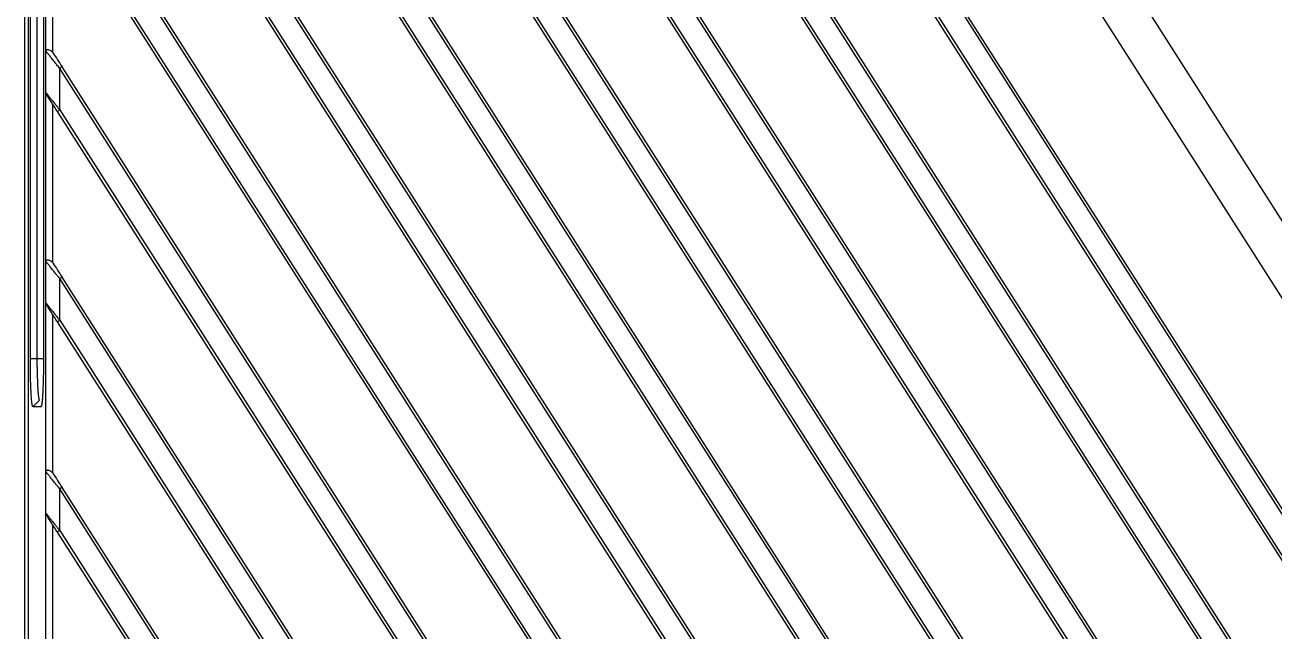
# Model space of a CAD drawing. Header units: millimetres. Extents: x 620 to 19791, y 2539 to 6969.
# Drawn here: x 17327.7 to 17417.2, y 3871.3 to 3914.7 of the extents above; entities that cross this region are included whole.
import ezdxf

# ---------------------------------------------------------------- set-up
doc = ezdxf.new("R2010")
doc.units = ezdxf.units.MM

# ---------------------------------------------------------------- blocks, each defined once
blk = doc.blocks.new('tugj')
at = {"color": 7, "linetype": 'Continuous', "lineweight": 25}
for p, q in [((12606.268, 4868.257), (12606.268, 5107.475)), ((12606.492, 5107.475), (12606.492, 4868.257)), ((12608.251, 5053.415), (12699.594, 4910.036)), ((12723.849, 4856.515), (12608.752, 5037.182)), ((12722.439, 4859.101), (12608.921, 5037.289)), ((12608.583, 5034.096), (12722.139, 4855.849)), ((12608.752, 5034.204), (12723.505, 4854.078)), ((12719.916, 4847.613), (12608.752, 5022.106)), ((12719.135, 4849.211), (12608.921, 5022.214)), ((12608.583, 5019.021), (12717.675, 4847.782)), ((12608.752, 5019.128), (12718.31, 4847.157)), ((12712.917, 4843.525), (12608.752, 5007.031)), ((12712.242, 4844.956), (12608.921, 5007.138)), ((12608.752, 5004.053), (12711.261, 4843.146)), ((12608.583, 5003.946), (12710.205, 4844.431)), ((12703.917, 4842.572), (12608.751, 4991.955)), ((12703.393, 4843.771), (12608.921, 4992.063)), ((12608.583, 4988.87), (12701.022, 4843.77)), ((12608.752, 4988.978), (12702.022, 4842.571)), ((12694.317, 4842.57), (12608.752, 4976.88)), ((12693.789, 4843.77), (12608.921, 4976.988)), ((12608.583, 4973.795), (12691.418, 4843.77)), ((12608.752, 4973.902), (12692.42, 4842.57)), ((12706.973, 4904.036), (12662.487, 4973.866)), ((12684.185, 4843.77), (12608.921, 4961.912)), ((12684.713, 4842.57), (12608.752, 4961.805)), ((12608.583, 4958.719), (12681.814, 4843.77)), ((12608.752, 4958.827), (12682.816, 4842.57)), ((12675.109, 4842.57), (12608.752, 4946.729)), ((12674.581, 4843.77), (12608.921, 4946.837)), ((12606.653, 4910.866), (12606.653, 4944.895)), ((12607.127, 4944.866), (12607.127, 4910.865)), ((12607.593, 4944.897), (12607.593, 4910.866)), ((12607.753, 4932.91), (12607.753, 4945.006)), ((12608.251, 4932.803), (12608.251, 4944.165)), ((12608.583, 4943.644), (12672.21, 4843.77)), ((12608.752, 4943.751), (12673.212, 4842.57)), ((12607.753, 4929.931), (12607.753, 4932.91)), ((12608.752, 4928.676), (12608.752, 4931.654)), ((12665.505, 4842.57), (12608.752, 4931.654)), ((12664.977, 4843.77), (12608.921, 4931.761)), ((12607.753, 4917.834), (12607.753, 4929.931)), ((12608.251, 4917.728), (12608.251, 4929.09)), ((12608.583, 4928.569), (12662.606, 4843.77)), ((12608.752, 4928.676), (12663.607, 4842.57)), ((12607.753, 4914.856), (12607.753, 4917.834)), ((12608.752, 4913.601), (12608.752, 4916.579)), ((12655.9, 4842.57), (12608.752, 4916.579)), ((12655.373, 4843.77), (12608.921, 4916.686)), ((12607.753, 4902.759), (12607.753, 4914.856)), ((12608.251, 4902.652), (12608.251, 4914.014)), ((12608.583, 4913.493), (12653.002, 4843.77)), ((12608.752, 4913.601), (12654.003, 4842.57)), ((12606.653, 4910.866), (12607.127, 4910.865)), ((12607.309, 4907.866), (12606.835, 4907.391)), ((12607.411, 4907.391), (12606.835, 4907.391)), ((12607.753, 4899.78), (12607.753, 4902.759)), ((12646.296, 4842.57), (12608.752, 4901.503)), ((12608.752, 4898.525), (12608.752, 4901.503)), ((12645.769, 4843.77), (12608.921, 4901.611)), ((12607.753, 4887.684), (12607.753, 4899.78)), ((12608.251, 4887.577), (12608.251, 4898.939)), ((12608.583, 4898.418), (12640.948, 4847.616)), ((12608.752, 4898.525), (12641.187, 4847.613))]:
    blk.add_line(p, q, dxfattribs=at)
at = {"color": 8, "linetype": 'Continuous', "lineweight": 25}
blk.add_line((12607.127, 4910.865), (12607.593, 4910.865), dxfattribs=at)
at = {"color": 7, "linetype": 'Continuous', "lineweight": 25, "flags": 128}
for points in [[(12608.921, 4931.761), (12608.918, 4931.759), (12608.908, 4931.753), (12608.892, 4931.743), (12608.871, 4931.73), (12608.846, 4931.714), (12608.817, 4931.695), (12608.785, 4931.675), (12608.752, 4931.654)], [(12608.583, 4928.569), (12608.587, 4928.571), (12608.596, 4928.577), (12608.612, 4928.587), (12608.633, 4928.6), (12608.658, 4928.616), (12608.688, 4928.635), (12608.719, 4928.655), (12608.752, 4928.676)], [(12608.921, 4916.686), (12608.918, 4916.684), (12608.908, 4916.678), (12608.892, 4916.668), (12608.871, 4916.655), (12608.846, 4916.638), (12608.817, 4916.62), (12608.785, 4916.6), (12608.752, 4916.579)], [(12608.583, 4913.493), (12608.587, 4913.495), (12608.596, 4913.501), (12608.612, 4913.511), (12608.633, 4913.525), (12608.658, 4913.541), (12608.688, 4913.56), (12608.719, 4913.58), (12608.752, 4913.601)]]:
    blk.add_lwpolyline(points, dxfattribs=at)
at = {"color": 7, "linetype": 'Continuous', "lineweight": 25}
for points, knots in [([(12608.251, 4932.803), (12608.239, 4932.817), (12608.213, 4932.845), (12608.169, 4932.882), (12608.102, 4932.929), (12608.01, 4932.971), (12607.915, 4932.99), (12607.848, 4932.993), (12607.799, 4932.981), (12607.769, 4932.955), (12607.756, 4932.93), (12607.754, 4932.916), (12607.753, 4932.91)], [0, 0, 0, 0, 0.070049, 0.140279, 0.210005, 0.37811, 0.526606, 0.640505, 0.750324, 0.86941, 0.942585, 1, 1, 1, 1]), ([(12608.752, 4931.654), (12608.721, 4931.695), (12608.654, 4931.782), (12608.545, 4931.917), (12608.4, 4932.092), (12608.231, 4932.297), (12608.091, 4932.478), (12608.002, 4932.602), (12607.936, 4932.692), (12607.875, 4932.76), (12607.822, 4932.815), (12607.787, 4932.853), (12607.761, 4932.886), (12607.756, 4932.902), (12607.753, 4932.91)], [0, 0, 0, 0, 0.076163, 0.161932, 0.25736, 0.415432, 0.568469, 0.630014, 0.677592, 0.771175, 0.823855, 0.881012, 0.941446, 1, 1, 1, 1]), ([(12608.251, 4932.803), (12608.259, 4932.793), (12608.275, 4932.774), (12608.289, 4932.753), (12608.296, 4932.742)], [0, 0, 0, 0, 0.48896, 1, 1, 1, 1]), ([(12608.296, 4932.742), (12608.385, 4932.602), (12608.489, 4932.439), (12608.702, 4932.106), (12608.811, 4931.933), (12608.921, 4931.761)], [0, 0, 0, 0, 0.5, 0.5, 1, 1, 1, 1]), ([(12607.753, 4929.931), (12607.754, 4929.929), (12607.757, 4929.926), (12607.769, 4929.912), (12607.786, 4929.89), (12607.81, 4929.86), (12607.839, 4929.822), (12607.875, 4929.777), (12607.918, 4929.724), (12607.966, 4929.663), (12608.021, 4929.594), (12608.11, 4929.481), (12608.247, 4929.31), (12608.42, 4929.095), (12608.592, 4928.88), (12608.698, 4928.745), (12608.752, 4928.676)], [0, 0, 0, 0, 0.036521, 0.074147, 0.113237, 0.15411, 0.197047, 0.242287, 0.290038, 0.340476, 0.39375, 0.449986, 0.589415, 0.746903, 0.871127, 1, 1, 1, 1]), ([(12607.83, 4929.751), (12607.818, 4929.77), (12607.795, 4929.808), (12607.771, 4929.855), (12607.759, 4929.889), (12607.755, 4929.906), (12607.754, 4929.92), (12607.753, 4929.926), (12607.753, 4929.931)], [0, 0, 0, 0, 0.2957676, 0.5837366, 0.8177444, 0.9188616, 0.9393234, 1, 1, 1, 1]), ([(12608.583, 4928.569), (12608.443, 4928.789), (12608.302, 4929.01), (12608.103, 4929.323), (12608.039, 4929.424), (12607.921, 4929.608), (12607.867, 4929.693), (12607.83, 4929.751)], [0, 0, 0, 0, 0.5, 0.5, 0.75, 0.75, 1, 1, 1, 1]), ([(12608.251, 4917.728), (12608.239, 4917.742), (12608.213, 4917.77), (12608.169, 4917.807), (12608.102, 4917.854), (12608.01, 4917.895), (12607.915, 4917.915), (12607.848, 4917.917), (12607.799, 4917.906), (12607.769, 4917.88), (12607.756, 4917.854), (12607.754, 4917.84), (12607.753, 4917.834)], [0, 0, 0, 0, 0.070049, 0.140279, 0.210005, 0.37811, 0.526606, 0.640505, 0.750324, 0.86941, 0.942585, 1, 1, 1, 1]), ([(12608.752, 4916.579), (12608.721, 4916.62), (12608.654, 4916.707), (12608.545, 4916.842), (12608.4, 4917.016), (12608.231, 4917.221), (12608.091, 4917.403), (12608.002, 4917.526), (12607.936, 4917.616), (12607.875, 4917.685), (12607.822, 4917.739), (12607.787, 4917.777), (12607.761, 4917.811), (12607.756, 4917.827), (12607.753, 4917.834)], [0, 0, 0, 0, 0.076163, 0.161932, 0.25736, 0.415432, 0.568469, 0.630014, 0.677592, 0.771175, 0.823855, 0.881012, 0.941446, 1, 1, 1, 1]), ([(12608.251, 4917.728), (12608.259, 4917.718), (12608.275, 4917.698), (12608.289, 4917.677), (12608.296, 4917.666)], [0, 0, 0, 0, 0.48896, 1, 1, 1, 1]), ([(12608.296, 4917.666), (12608.385, 4917.526), (12608.489, 4917.363), (12608.702, 4917.03), (12608.811, 4916.858), (12608.921, 4916.686)], [0, 0, 0, 0, 0.5, 0.5, 1, 1, 1, 1]), ([(12607.753, 4914.856), (12607.754, 4914.854), (12607.757, 4914.851), (12607.769, 4914.836), (12607.786, 4914.815), (12607.81, 4914.785), (12607.839, 4914.747), (12607.875, 4914.702), (12607.918, 4914.648), (12607.966, 4914.587), (12608.021, 4914.518), (12608.11, 4914.405), (12608.247, 4914.234), (12608.42, 4914.019), (12608.592, 4913.804), (12608.698, 4913.669), (12608.752, 4913.601)], [0, 0, 0, 0, 0.036521, 0.074147, 0.113237, 0.15411, 0.197047, 0.242287, 0.290038, 0.340476, 0.39375, 0.449986, 0.589415, 0.746903, 0.871127, 1, 1, 1, 1]), ([(12607.83, 4914.676), (12607.818, 4914.695), (12607.795, 4914.732), (12607.771, 4914.779), (12607.759, 4914.814), (12607.755, 4914.83), (12607.754, 4914.845), (12607.753, 4914.851), (12607.753, 4914.856)], [0, 0, 0, 0, 0.2957676, 0.5837366, 0.8177444, 0.9188616, 0.9393234, 1, 1, 1, 1]), ([(12608.583, 4913.493), (12608.443, 4913.714), (12608.302, 4913.935), (12608.103, 4914.248), (12608.039, 4914.349), (12607.921, 4914.533), (12607.867, 4914.617), (12607.83, 4914.676)], [0, 0, 0, 0, 0.5, 0.5, 0.75, 0.75, 1, 1, 1, 1]), ([(12606.835, 4907.391), (12606.832, 4907.392), (12606.825, 4907.394), (12606.815, 4907.411), (12606.805, 4907.437), (12606.795, 4907.475), (12606.785, 4907.522), (12606.776, 4907.581), (12606.758, 4907.708), (12606.734, 4907.953), (12606.705, 4908.392), (12606.682, 4908.928), (12606.668, 4909.44), (12606.66, 4909.87), (12606.656, 4910.197), (12606.653, 4910.529), (12606.653, 4910.753), (12606.653, 4910.866)], [0, 0, 0, 0, 0.0353673, 0.0705141, 0.1055491, 0.140582, 0.1757226, 0.2110795, 0.2467596, 0.3742457, 0.4999994, 0.625694, 0.7532517, 0.8153777, 0.8768207, 0.9381655, 1, 1, 1, 1]), ([(12607.127, 4910.865), (12607.127, 4910.822), (12607.126, 4910.699), (12607.126, 4910.507), (12607.127, 4910.3), (12607.13, 4910.04), (12607.138, 4909.716), (12607.154, 4909.28), (12607.168, 4908.918), (12607.185, 4908.642), (12607.201, 4908.429), (12607.215, 4908.258), (12607.231, 4908.123), (12607.249, 4908.011), (12607.27, 4907.921), (12607.292, 4907.872), (12607.304, 4907.868), (12607.309, 4907.866)], [0, 0, 0, 0, 0.027452, 0.078341, 0.122797, 0.160513, 0.248313, 0.339762, 0.470474, 0.530481, 0.587892, 0.684379, 0.731983, 0.781722, 0.877583, 0.950324, 1, 1, 1, 1]), ([(12607.593, 4910.866), (12607.593, 4910.802), (12607.593, 4910.673), (12607.592, 4910.482), (12607.591, 4910.292), (12607.589, 4910.105), (12607.586, 4909.919), (12607.583, 4909.735), (12607.577, 4909.397), (12607.564, 4908.929), (12607.541, 4908.392), (12607.513, 4907.953), (12607.486, 4907.686), (12607.463, 4907.533), (12607.446, 4907.451), (12607.429, 4907.401), (12607.417, 4907.394), (12607.411, 4907.391)], [0, 0, 0, 0, 0.035364, 0.070509, 0.105542, 0.140574, 0.175713, 0.21107, 0.24675, 0.374225, 0.499997, 0.625665, 0.753267, 0.81545, 0.876909, 0.93823, 1, 1, 1, 1]), ([(12608.251, 4902.652), (12608.239, 4902.666), (12608.213, 4902.695), (12608.169, 4902.731), (12608.102, 4902.778), (12608.01, 4902.82), (12607.915, 4902.839), (12607.848, 4902.842), (12607.799, 4902.831), (12607.769, 4902.804), (12607.756, 4902.779), (12607.754, 4902.765), (12607.753, 4902.759)], [0, 0, 0, 0, 0.0700492, 0.1402793, 0.2100054, 0.3781104, 0.5266058, 0.6405047, 0.7503237, 0.8694099, 0.9425848, 1, 1, 1, 1]), ([(12608.752, 4901.503), (12608.721, 4901.544), (12608.654, 4901.632), (12608.545, 4901.766), (12608.4, 4901.941), (12608.231, 4902.146), (12608.091, 4902.328), (12608.002, 4902.451), (12607.936, 4902.541), (12607.875, 4902.609), (12607.822, 4902.664), (12607.787, 4902.702), (12607.761, 4902.735), (12607.756, 4902.751), (12607.753, 4902.759)], [0, 0, 0, 0, 0.076163, 0.161932, 0.25736, 0.415432, 0.568469, 0.630014, 0.677592, 0.771175, 0.823855, 0.881012, 0.941446, 1, 1, 1, 1]), ([(12608.251, 4902.652), (12608.259, 4902.643), (12608.275, 4902.623), (12608.289, 4902.602), (12608.296, 4902.591)], [0, 0, 0, 0, 0.48896, 1, 1, 1, 1]), ([(12608.296, 4902.591), (12608.385, 4902.451), (12608.489, 4902.288), (12608.702, 4901.955), (12608.811, 4901.783), (12608.921, 4901.611)], [0, 0, 0, 0, 0.5, 0.5, 1, 1, 1, 1]), ([(12608.921, 4901.611), (12608.921, 4901.611), (12608.911, 4901.604), (12608.852, 4901.567), (12608.801, 4901.535), (12608.752, 4901.503)], [0, 0, 0, 0, 0.5, 0.5, 1, 1, 1, 1]), ([(12607.753, 4899.78), (12607.754, 4899.779), (12607.757, 4899.776), (12607.769, 4899.761), (12607.786, 4899.739), (12607.81, 4899.709), (12607.839, 4899.672), (12607.875, 4899.626), (12607.918, 4899.573), (12607.966, 4899.512), (12608.021, 4899.443), (12608.11, 4899.33), (12608.247, 4899.159), (12608.42, 4898.944), (12608.592, 4898.729), (12608.698, 4898.594), (12608.752, 4898.525)], [0, 0, 0, 0, 0.036521, 0.074147, 0.113237, 0.15411, 0.197047, 0.242287, 0.290038, 0.340476, 0.39375, 0.449986, 0.589415, 0.746903, 0.871127, 1, 1, 1, 1]), ([(12607.83, 4899.6), (12607.818, 4899.619), (12607.795, 4899.657), (12607.771, 4899.704), (12607.759, 4899.738), (12607.755, 4899.755), (12607.754, 4899.769), (12607.753, 4899.775), (12607.753, 4899.78)], [0, 0, 0, 0, 0.295768, 0.583737, 0.817744, 0.918862, 0.939323, 1, 1, 1, 1]), ([(12608.583, 4898.418), (12608.443, 4898.638), (12608.302, 4898.86), (12608.103, 4899.172), (12608.039, 4899.273), (12607.921, 4899.457), (12607.867, 4899.542), (12607.83, 4899.6)], [0, 0, 0, 0, 0.5, 0.5, 0.75, 0.75, 1, 1, 1, 1]), ([(12608.752, 4898.525), (12608.712, 4898.5), (12608.666, 4898.47), (12608.6, 4898.428), (12608.583, 4898.418), (12608.583, 4898.418)], [0, 0, 0, 0, 0.5, 0.5, 1, 1, 1, 1])]:
    blk.add_open_spline(points, degree=3, knots=knots, dxfattribs=at)
blk = doc.blocks.new('*U204')
blk.add_blockref('tugj', (-12530.543, -4991.113))
blk = doc.blocks.new('*U205')
at = {"color": 0, "linetype": 'ByBlock', "lineweight": -2, "transparency": 16777216}
blk.add_blockref('*U204', (0, 0), dxfattribs=at)

msp = doc.modelspace()

# ---------------------------------------------------------------- block references
msp.add_blockref('*U205', (17251.96016, 3971.06063))

doc.saveas('drawing.dxf')
